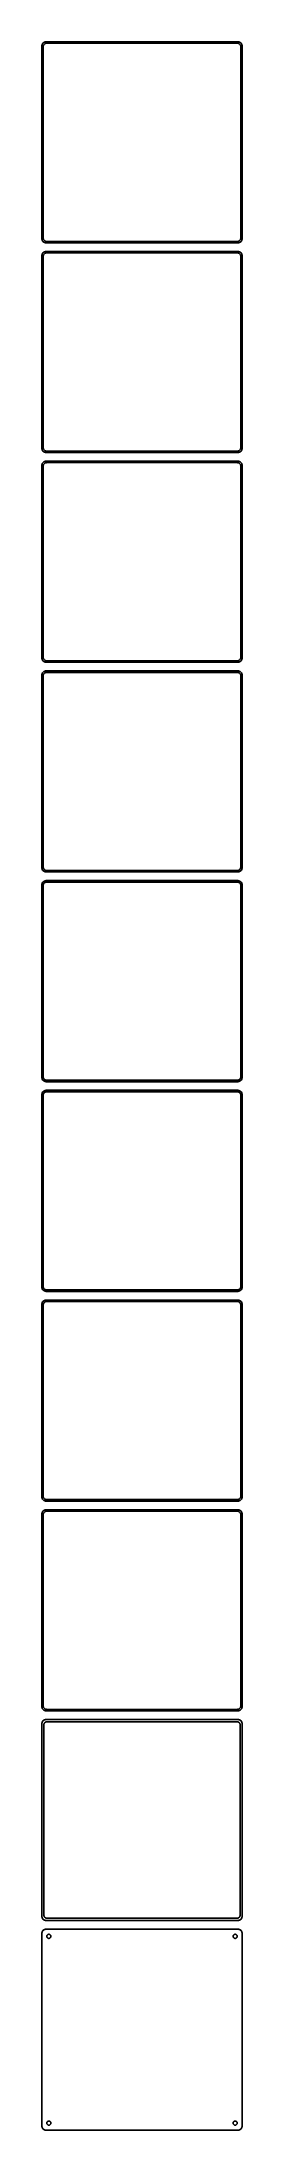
# Model space of a CAD drawing. Header units: metres. Extents: x -105 to 105, y 2085 to 4266.
import ezdxf

# ---------------------------------------------------------------- set-up
doc = ezdxf.new("R2010")
doc.units = ezdxf.units.M

msp = doc.modelspace()

# ---------------------------------------------------------------- linework, layer by layer
for p, q in [((-104.961, 4261.63), (-105, 4261)), ((-105, 4261), (-105, 4061)), ((-104.843, 4262.24), (-104.961, 4261.63)), ((-104.649, 4262.84), (-104.843, 4262.24)), ((-104.382, 4263.41), (-104.649, 4262.84)), ((-104.045, 4263.94), (-104.382, 4263.41)), ((-103.645, 4264.42), (-104.045, 4263.94)), ((-103.187, 4264.85), (-103.645, 4264.42)), ((-103.5, 4260.5), (-103.468, 4261)), ((-103.5, 4061.5), (-103.5, 4260.5)), ((-103.468, 4261), (-103.374, 4261.49)), ((-103.374, 4261.49), (-103.219, 4261.97)), ((-103.219, 4261.97), (-103.005, 4262.43)), ((-102.679, 4265.22), (-103.187, 4264.85)), ((-103.005, 4262.43), (-102.736, 4262.85)), ((-102.736, 4262.85), (-102.416, 4263.24)), ((-102.129, 4265.52), (-102.679, 4265.22)), ((-102.416, 4263.24), (-102.05, 4263.58)), ((-101.545, 4265.76), (-102.129, 4265.52)), ((-102.05, 4263.58), (-101.643, 4263.88)), ((-101.643, 4263.88), (-101.203, 4264.12)), ((-100.937, 4265.91), (-101.545, 4265.76)), ((-101.203, 4264.12), (-100.736, 4264.3)), ((-100.314, 4265.99), (-100.937, 4265.91)), ((-100.736, 4264.3), (-100.25, 4264.43)), ((100.314, 4265.99), (-100.314, 4265.99)), ((-100.25, 4264.43), (-99.7512, 4264.49)), ((-99.7512, 4264.49), (99.7512, 4264.49)), ((99.7512, 4264.49), (100.25, 4264.43)), ((100.25, 4264.43), (100.736, 4264.3)), ((100.937, 4265.91), (100.314, 4265.99)), ((100.736, 4264.3), (101.203, 4264.12)), ((101.545, 4265.76), (100.937, 4265.91)), ((101.203, 4264.12), (101.643, 4263.88)), ((102.129, 4265.52), (101.545, 4265.76)), ((101.643, 4263.88), (102.05, 4263.58)), ((102.05, 4263.58), (102.416, 4263.24)), ((102.679, 4265.22), (102.129, 4265.52)), ((102.416, 4263.24), (102.736, 4262.85)), ((103.187, 4264.85), (102.679, 4265.22)), ((102.736, 4262.85), (103.005, 4262.43)), ((103.005, 4262.43), (103.219, 4261.97)), ((103.645, 4264.42), (103.187, 4264.85)), ((103.219, 4261.97), (103.374, 4261.49)), ((103.374, 4261.49), (103.468, 4261)), ((103.468, 4261), (103.5, 4260.5)), ((103.5, 4260.5), (103.5, 4061.5)), ((104.045, 4263.94), (103.645, 4264.42)), ((104.382, 4263.41), (104.045, 4263.94)), ((104.649, 4262.84), (104.382, 4263.41)), ((104.843, 4262.24), (104.649, 4262.84)), ((104.961, 4261.63), (104.843, 4262.24)), ((105, 4261), (104.961, 4261.63)), ((105, 4061), (105, 4261)), ((-105, 4061), (-104.961, 4060.37)), ((-104.961, 4060.37), (-104.843, 4059.76)), ((-104.843, 4059.76), (-104.649, 4059.16)), ((-104.649, 4059.16), (-104.382, 4058.59)), ((-104.382, 4058.59), (-104.045, 4058.06)), ((-104.045, 4058.06), (-103.645, 4057.58)), ((-103.645, 4057.58), (-103.187, 4057.15)), ((-103.468, 4061), (-103.5, 4061.5)), ((-103.374, 4060.51), (-103.468, 4061)), ((-103.219, 4060.03), (-103.374, 4060.51)), ((-103.005, 4059.57), (-103.219, 4060.03)), ((-103.187, 4057.15), (-102.679, 4056.78)), ((-102.736, 4059.15), (-103.005, 4059.57)), ((-102.416, 4058.76), (-102.736, 4059.15)), ((-102.679, 4056.78), (-102.129, 4056.48)), ((-102.05, 4058.42), (-102.416, 4058.76)), ((-101.643, 4058.12), (-102.05, 4058.42)), ((-101.203, 4057.88), (-101.643, 4058.12)), ((-100.736, 4057.7), (-101.203, 4057.88)), ((-100.25, 4057.57), (-100.736, 4057.7)), ((-99.7512, 4057.51), (-100.25, 4057.57)), ((99.7512, 4057.51), (-99.7512, 4057.51)), ((100.25, 4057.57), (99.7512, 4057.51)), ((100.736, 4057.7), (100.25, 4057.57)), ((101.203, 4057.88), (100.736, 4057.7)), ((101.643, 4058.12), (101.203, 4057.88)), ((102.05, 4058.42), (101.643, 4058.12)), ((102.416, 4058.76), (102.05, 4058.42)), ((102.129, 4056.48), (102.679, 4056.78)), ((102.736, 4059.15), (102.416, 4058.76)), ((102.679, 4056.78), (103.187, 4057.15)), ((103.005, 4059.57), (102.736, 4059.15)), ((103.219, 4060.03), (103.005, 4059.57)), ((103.187, 4057.15), (103.645, 4057.58)), ((103.374, 4060.51), (103.219, 4060.03)), ((103.468, 4061), (103.374, 4060.51)), ((103.5, 4061.5), (103.468, 4061)), ((103.645, 4057.58), (104.045, 4058.06)), ((104.045, 4058.06), (104.382, 4058.59)), ((104.382, 4058.59), (104.649, 4059.16)), ((104.649, 4059.16), (104.843, 4059.76)), ((104.843, 4059.76), (104.961, 4060.37)), ((104.961, 4060.37), (105, 4061)), ((-104.961, 4042.63), (-105, 4042)), ((-105, 4042), (-105, 3842)), ((-104.843, 4043.24), (-104.961, 4042.63)), ((-104.649, 4043.84), (-104.843, 4043.24)), ((-104.382, 4044.41), (-104.649, 4043.84)), ((-104.045, 4044.94), (-104.382, 4044.41)), ((-103.645, 4045.42), (-104.045, 4044.94)), ((-103.187, 4045.85), (-103.645, 4045.42)), ((-103.5, 4041.5), (-103.468, 4042)), ((-103.5, 3842.5), (-103.5, 4041.5)), ((-103.468, 4042), (-103.374, 4042.49)), ((-103.374, 4042.49), (-103.219, 4042.97)), ((-103.219, 4042.97), (-103.005, 4043.43)), ((-102.679, 4046.22), (-103.187, 4045.85)), ((-103.005, 4043.43), (-102.736, 4043.85)), ((-102.736, 4043.85), (-102.416, 4044.24)), ((-102.129, 4046.52), (-102.679, 4046.22)), ((-102.416, 4044.24), (-102.05, 4044.58)), ((-102.129, 4056.48), (-101.545, 4056.24)), ((-101.545, 4046.76), (-102.129, 4046.52)), ((-102.05, 4044.58), (-101.643, 4044.88)), ((-101.643, 4044.88), (-101.203, 4045.12)), ((-101.545, 4056.24), (-100.937, 4056.09)), ((-100.937, 4046.91), (-101.545, 4046.76)), ((-101.203, 4045.12), (-100.736, 4045.3)), ((-100.937, 4056.09), (-100.314, 4056.01)), ((-100.314, 4046.99), (-100.937, 4046.91)), ((-100.736, 4045.3), (-100.25, 4045.43)), ((-100.314, 4056.01), (100.314, 4056.01)), ((100.314, 4046.99), (-100.314, 4046.99)), ((-100.25, 4045.43), (-99.7512, 4045.49)), ((-99.7512, 4045.49), (99.7512, 4045.49)), ((99.7512, 4045.49), (100.25, 4045.43)), ((100.25, 4045.43), (100.736, 4045.3)), ((100.314, 4056.01), (100.937, 4056.09)), ((100.937, 4046.91), (100.314, 4046.99)), ((100.736, 4045.3), (101.203, 4045.12)), ((100.937, 4056.09), (101.545, 4056.24)), ((101.545, 4046.76), (100.937, 4046.91)), ((101.203, 4045.12), (101.643, 4044.88)), ((101.545, 4056.24), (102.129, 4056.48)), ((102.129, 4046.52), (101.545, 4046.76)), ((101.643, 4044.88), (102.05, 4044.58)), ((102.05, 4044.58), (102.416, 4044.24)), ((102.679, 4046.22), (102.129, 4046.52)), ((102.416, 4044.24), (102.736, 4043.85)), ((103.187, 4045.85), (102.679, 4046.22)), ((102.736, 4043.85), (103.005, 4043.43)), ((103.005, 4043.43), (103.219, 4042.97)), ((103.645, 4045.42), (103.187, 4045.85)), ((103.219, 4042.97), (103.374, 4042.49)), ((103.374, 4042.49), (103.468, 4042)), ((103.468, 4042), (103.5, 4041.5)), ((103.5, 4041.5), (103.5, 3842.5)), ((104.045, 4044.94), (103.645, 4045.42)), ((104.382, 4044.41), (104.045, 4044.94)), ((104.649, 4043.84), (104.382, 4044.41)), ((104.843, 4043.24), (104.649, 4043.84)), ((104.961, 4042.63), (104.843, 4043.24)), ((105, 4042), (104.961, 4042.63)), ((105, 3842), (105, 4042)), ((-105, 3842), (-104.961, 3841.37)), ((-104.961, 3841.37), (-104.843, 3840.76)), ((-104.843, 3840.76), (-104.649, 3840.16)), ((-104.649, 3840.16), (-104.382, 3839.59)), ((-104.382, 3839.59), (-104.045, 3839.06)), ((-104.045, 3839.06), (-103.645, 3838.58)), ((-103.645, 3838.58), (-103.187, 3838.15)), ((-103.468, 3842), (-103.5, 3842.5)), ((-103.374, 3841.51), (-103.468, 3842)), ((-103.219, 3841.03), (-103.374, 3841.51)), ((-103.005, 3840.57), (-103.219, 3841.03)), ((-102.736, 3840.15), (-103.005, 3840.57)), ((-102.416, 3839.76), (-102.736, 3840.15)), ((-102.05, 3839.42), (-102.416, 3839.76)), ((-101.643, 3839.12), (-102.05, 3839.42)), ((-101.203, 3838.88), (-101.643, 3839.12)), ((-100.736, 3838.7), (-101.203, 3838.88)), ((-100.25, 3838.57), (-100.736, 3838.7)), ((-99.7512, 3838.51), (-100.25, 3838.57)), ((100.25, 3838.57), (99.7512, 3838.51)), ((100.736, 3838.7), (100.25, 3838.57)), ((101.203, 3838.88), (100.736, 3838.7)), ((101.643, 3839.12), (101.203, 3838.88)), ((102.05, 3839.42), (101.643, 3839.12)), ((102.416, 3839.76), (102.05, 3839.42)), ((102.736, 3840.15), (102.416, 3839.76)), ((103.005, 3840.57), (102.736, 3840.15)), ((103.219, 3841.03), (103.005, 3840.57)), ((103.187, 3838.15), (103.645, 3838.58)), ((103.374, 3841.51), (103.219, 3841.03)), ((103.468, 3842), (103.374, 3841.51)), ((103.5, 3842.5), (103.468, 3842)), ((103.645, 3838.58), (104.045, 3839.06)), ((104.045, 3839.06), (104.382, 3839.59)), ((104.382, 3839.59), (104.649, 3840.16)), ((104.649, 3840.16), (104.843, 3840.76)), ((104.843, 3840.76), (104.961, 3841.37)), ((104.961, 3841.37), (105, 3842)), ((-104.961, 3823.63), (-105, 3823)), ((-105, 3823), (-105, 3623)), ((-104.843, 3824.24), (-104.961, 3823.63)), ((-104.649, 3824.84), (-104.843, 3824.24)), ((-104.382, 3825.41), (-104.649, 3824.84)), ((-104.045, 3825.94), (-104.382, 3825.41)), ((-103.645, 3826.42), (-104.045, 3825.94)), ((-103.187, 3826.85), (-103.645, 3826.42)), ((-103.5, 3822.5), (-103.468, 3823)), ((-103.5, 3623.5), (-103.5, 3822.5)), ((-103.468, 3823), (-103.374, 3823.49)), ((-103.374, 3823.49), (-103.219, 3823.97)), ((-103.219, 3823.97), (-103.005, 3824.43)), ((-103.187, 3838.15), (-102.679, 3837.78)), ((-102.679, 3827.22), (-103.187, 3826.85)), ((-103.005, 3824.43), (-102.736, 3824.85)), ((-102.736, 3824.85), (-102.416, 3825.24)), ((-102.679, 3837.78), (-102.129, 3837.48)), ((-102.129, 3827.52), (-102.679, 3827.22)), ((-102.416, 3825.24), (-102.05, 3825.58)), ((-102.129, 3837.48), (-101.545, 3837.24)), ((-101.545, 3827.76), (-102.129, 3827.52)), ((-102.05, 3825.58), (-101.643, 3825.88)), ((-101.643, 3825.88), (-101.203, 3826.12)), ((-101.545, 3837.24), (-100.937, 3837.09)), ((-100.937, 3827.91), (-101.545, 3827.76)), ((-101.203, 3826.12), (-100.736, 3826.3)), ((-100.937, 3837.09), (-100.314, 3837.01)), ((-100.314, 3827.99), (-100.937, 3827.91)), ((-100.736, 3826.3), (-100.25, 3826.43)), ((-100.314, 3837.01), (100.314, 3837.01)), ((100.314, 3827.99), (-100.314, 3827.99)), ((-100.25, 3826.43), (-99.7512, 3826.49)), ((99.7512, 3838.51), (-99.7512, 3838.51)), ((-99.7512, 3826.49), (99.7512, 3826.49)), ((99.7512, 3826.49), (100.25, 3826.43)), ((100.25, 3826.43), (100.736, 3826.3)), ((100.314, 3837.01), (100.937, 3837.09)), ((100.937, 3827.91), (100.314, 3827.99)), ((100.736, 3826.3), (101.203, 3826.12)), ((100.937, 3837.09), (101.545, 3837.24)), ((101.545, 3827.76), (100.937, 3827.91)), ((101.203, 3826.12), (101.643, 3825.88)), ((101.545, 3837.24), (102.129, 3837.48)), ((102.129, 3827.52), (101.545, 3827.76)), ((101.643, 3825.88), (102.05, 3825.58)), ((102.05, 3825.58), (102.416, 3825.24)), ((102.129, 3837.48), (102.679, 3837.78)), ((102.679, 3827.22), (102.129, 3827.52)), ((102.416, 3825.24), (102.736, 3824.85)), ((102.679, 3837.78), (103.187, 3838.15)), ((103.187, 3826.85), (102.679, 3827.22)), ((102.736, 3824.85), (103.005, 3824.43)), ((103.005, 3824.43), (103.219, 3823.97)), ((103.645, 3826.42), (103.187, 3826.85)), ((103.219, 3823.97), (103.374, 3823.49)), ((103.374, 3823.49), (103.468, 3823)), ((103.468, 3823), (103.5, 3822.5)), ((103.5, 3822.5), (103.5, 3623.5)), ((104.045, 3825.94), (103.645, 3826.42)), ((104.382, 3825.41), (104.045, 3825.94)), ((104.649, 3824.84), (104.382, 3825.41)), ((104.843, 3824.24), (104.649, 3824.84)), ((104.961, 3823.63), (104.843, 3824.24)), ((105, 3823), (104.961, 3823.63)), ((105, 3623), (105, 3823)), ((-105, 3623), (-104.961, 3622.37)), ((-104.961, 3622.37), (-104.843, 3621.76)), ((-104.843, 3621.76), (-104.649, 3621.16)), ((-104.649, 3621.16), (-104.382, 3620.59)), ((-104.382, 3620.59), (-104.045, 3620.06)), ((-103.468, 3623), (-103.5, 3623.5)), ((-103.374, 3622.51), (-103.468, 3623)), ((-103.219, 3622.03), (-103.374, 3622.51)), ((-103.005, 3621.57), (-103.219, 3622.03)), ((-102.736, 3621.15), (-103.005, 3621.57)), ((-102.416, 3620.76), (-102.736, 3621.15)), ((-102.05, 3620.42), (-102.416, 3620.76)), ((102.416, 3620.76), (102.05, 3620.42)), ((102.736, 3621.15), (102.416, 3620.76)), ((103.005, 3621.57), (102.736, 3621.15)), ((103.219, 3622.03), (103.005, 3621.57)), ((103.374, 3622.51), (103.219, 3622.03)), ((103.468, 3623), (103.374, 3622.51)), ((103.5, 3623.5), (103.468, 3623)), ((104.045, 3620.06), (104.382, 3620.59)), ((104.382, 3620.59), (104.649, 3621.16)), ((104.649, 3621.16), (104.843, 3621.76)), ((104.843, 3621.76), (104.961, 3622.37)), ((104.961, 3622.37), (105, 3623)), ((-104.961, 3604.63), (-105, 3604)), ((-105, 3604), (-105, 3404)), ((-104.843, 3605.24), (-104.961, 3604.63)), ((-104.649, 3605.84), (-104.843, 3605.24)), ((-104.382, 3606.41), (-104.649, 3605.84)), ((-104.045, 3606.94), (-104.382, 3606.41)), ((-104.045, 3620.06), (-103.645, 3619.58)), ((-103.645, 3607.42), (-104.045, 3606.94)), ((-103.645, 3619.58), (-103.187, 3619.15)), ((-103.187, 3607.85), (-103.645, 3607.42)), ((-103.5, 3603.5), (-103.468, 3604)), ((-103.5, 3404.5), (-103.5, 3603.5)), ((-103.468, 3604), (-103.374, 3604.49)), ((-103.374, 3604.49), (-103.219, 3604.97)), ((-103.219, 3604.97), (-103.005, 3605.43)), ((-103.187, 3619.15), (-102.679, 3618.78)), ((-102.679, 3608.22), (-103.187, 3607.85)), ((-103.005, 3605.43), (-102.736, 3605.85)), ((-102.736, 3605.85), (-102.416, 3606.24)), ((-102.679, 3618.78), (-102.129, 3618.48)), ((-102.129, 3608.52), (-102.679, 3608.22)), ((-102.416, 3606.24), (-102.05, 3606.58)), ((-102.129, 3618.48), (-101.545, 3618.24)), ((-101.545, 3608.76), (-102.129, 3608.52)), ((-101.643, 3620.12), (-102.05, 3620.42)), ((-102.05, 3606.58), (-101.643, 3606.88)), ((-101.203, 3619.88), (-101.643, 3620.12)), ((-101.643, 3606.88), (-101.203, 3607.12)), ((-101.545, 3618.24), (-100.937, 3618.09)), ((-100.937, 3608.91), (-101.545, 3608.76)), ((-100.736, 3619.7), (-101.203, 3619.88)), ((-101.203, 3607.12), (-100.736, 3607.3)), ((-100.937, 3618.09), (-100.314, 3618.01)), ((-100.314, 3608.99), (-100.937, 3608.91)), ((-100.25, 3619.57), (-100.736, 3619.7)), ((-100.736, 3607.3), (-100.25, 3607.43)), ((-100.314, 3618.01), (100.314, 3618.01)), ((100.314, 3608.99), (-100.314, 3608.99)), ((-99.7512, 3619.51), (-100.25, 3619.57)), ((-100.25, 3607.43), (-99.7512, 3607.49)), ((99.7512, 3619.51), (-99.7512, 3619.51)), ((-99.7512, 3607.49), (99.7512, 3607.49)), ((100.25, 3619.57), (99.7512, 3619.51)), ((99.7512, 3607.49), (100.25, 3607.43)), ((100.736, 3619.7), (100.25, 3619.57)), ((100.25, 3607.43), (100.736, 3607.3)), ((100.314, 3618.01), (100.937, 3618.09)), ((100.937, 3608.91), (100.314, 3608.99)), ((101.203, 3619.88), (100.736, 3619.7)), ((100.736, 3607.3), (101.203, 3607.12)), ((100.937, 3618.09), (101.545, 3618.24)), ((101.545, 3608.76), (100.937, 3608.91)), ((101.643, 3620.12), (101.203, 3619.88)), ((101.203, 3607.12), (101.643, 3606.88)), ((101.545, 3618.24), (102.129, 3618.48)), ((102.129, 3608.52), (101.545, 3608.76)), ((102.05, 3620.42), (101.643, 3620.12)), ((101.643, 3606.88), (102.05, 3606.58)), ((102.05, 3606.58), (102.416, 3606.24)), ((102.129, 3618.48), (102.679, 3618.78)), ((102.679, 3608.22), (102.129, 3608.52)), ((102.416, 3606.24), (102.736, 3605.85)), ((102.679, 3618.78), (103.187, 3619.15)), ((103.187, 3607.85), (102.679, 3608.22)), ((102.736, 3605.85), (103.005, 3605.43)), ((103.005, 3605.43), (103.219, 3604.97)), ((103.187, 3619.15), (103.645, 3619.58)), ((103.645, 3607.42), (103.187, 3607.85)), ((103.219, 3604.97), (103.374, 3604.49)), ((103.374, 3604.49), (103.468, 3604)), ((103.468, 3604), (103.5, 3603.5)), ((103.5, 3603.5), (103.5, 3404.5)), ((103.645, 3619.58), (104.045, 3620.06)), ((104.045, 3606.94), (103.645, 3607.42)), ((104.382, 3606.41), (104.045, 3606.94)), ((104.649, 3605.84), (104.382, 3606.41)), ((104.843, 3605.24), (104.649, 3605.84)), ((104.961, 3604.63), (104.843, 3605.24)), ((105, 3604), (104.961, 3604.63)), ((105, 3404), (105, 3604)), ((-105, 3404), (-104.961, 3403.37)), ((-104.961, 3403.37), (-104.843, 3402.76)), ((-104.843, 3402.76), (-104.649, 3402.16)), ((-103.468, 3404), (-103.5, 3404.5)), ((-103.374, 3403.51), (-103.468, 3404)), ((-103.219, 3403.03), (-103.374, 3403.51)), ((-103.005, 3402.57), (-103.219, 3403.03)), ((-102.736, 3402.15), (-103.005, 3402.57)), ((103.005, 3402.57), (102.736, 3402.15)), ((103.219, 3403.03), (103.005, 3402.57)), ((103.374, 3403.51), (103.219, 3403.03)), ((103.468, 3404), (103.374, 3403.51)), ((103.5, 3404.5), (103.468, 3404)), ((104.649, 3402.16), (104.843, 3402.76)), ((104.843, 3402.76), (104.961, 3403.37)), ((104.961, 3403.37), (105, 3404)), ((-104.961, 3385.63), (-105, 3385)), ((-105, 3385), (-105, 3185)), ((-104.843, 3386.24), (-104.961, 3385.63)), ((-104.649, 3386.84), (-104.843, 3386.24)), ((-104.649, 3402.16), (-104.382, 3401.59)), ((-104.382, 3387.41), (-104.649, 3386.84)), ((-104.382, 3401.59), (-104.045, 3401.06)), ((-104.045, 3387.94), (-104.382, 3387.41)), ((-104.045, 3401.06), (-103.645, 3400.58)), ((-103.645, 3388.42), (-104.045, 3387.94)), ((-103.645, 3400.58), (-103.187, 3400.15)), ((-103.187, 3388.85), (-103.645, 3388.42)), ((-103.5, 3384.5), (-103.468, 3385)), ((-103.5, 3185.5), (-103.5, 3384.5)), ((-103.468, 3385), (-103.374, 3385.49)), ((-103.374, 3385.49), (-103.219, 3385.97)), ((-103.219, 3385.97), (-103.005, 3386.43)), ((-103.187, 3400.15), (-102.679, 3399.78)), ((-102.679, 3389.22), (-103.187, 3388.85)), ((-103.005, 3386.43), (-102.736, 3386.85)), ((-102.416, 3401.76), (-102.736, 3402.15)), ((-102.736, 3386.85), (-102.416, 3387.24)), ((-102.679, 3399.78), (-102.129, 3399.48)), ((-102.129, 3389.52), (-102.679, 3389.22)), ((-102.05, 3401.42), (-102.416, 3401.76)), ((-102.416, 3387.24), (-102.05, 3387.58)), ((-102.129, 3399.48), (-101.545, 3399.24)), ((-101.545, 3389.76), (-102.129, 3389.52)), ((-101.643, 3401.12), (-102.05, 3401.42)), ((-102.05, 3387.58), (-101.643, 3387.88)), ((-101.203, 3400.88), (-101.643, 3401.12)), ((-101.643, 3387.88), (-101.203, 3388.12)), ((-101.545, 3399.24), (-100.937, 3399.09)), ((-100.937, 3389.91), (-101.545, 3389.76)), ((-100.736, 3400.7), (-101.203, 3400.88)), ((-101.203, 3388.12), (-100.736, 3388.3)), ((-100.937, 3399.09), (-100.314, 3399.01)), ((-100.314, 3389.99), (-100.937, 3389.91)), ((-100.25, 3400.57), (-100.736, 3400.7)), ((-100.736, 3388.3), (-100.25, 3388.43)), ((-100.314, 3399.01), (100.314, 3399.01)), ((100.314, 3389.99), (-100.314, 3389.99)), ((-99.7512, 3400.51), (-100.25, 3400.57)), ((-100.25, 3388.43), (-99.7512, 3388.49)), ((99.7512, 3400.51), (-99.7512, 3400.51)), ((-99.7512, 3388.49), (99.7512, 3388.49)), ((100.25, 3400.57), (99.7512, 3400.51)), ((99.7512, 3388.49), (100.25, 3388.43)), ((100.736, 3400.7), (100.25, 3400.57)), ((100.25, 3388.43), (100.736, 3388.3)), ((100.314, 3399.01), (100.937, 3399.09)), ((100.937, 3389.91), (100.314, 3389.99)), ((101.203, 3400.88), (100.736, 3400.7)), ((100.736, 3388.3), (101.203, 3388.12)), ((100.937, 3399.09), (101.545, 3399.24)), ((101.545, 3389.76), (100.937, 3389.91)), ((101.643, 3401.12), (101.203, 3400.88)), ((101.203, 3388.12), (101.643, 3387.88)), ((101.545, 3399.24), (102.129, 3399.48)), ((102.129, 3389.52), (101.545, 3389.76)), ((102.05, 3401.42), (101.643, 3401.12)), ((101.643, 3387.88), (102.05, 3387.58)), ((102.416, 3401.76), (102.05, 3401.42)), ((102.05, 3387.58), (102.416, 3387.24)), ((102.129, 3399.48), (102.679, 3399.78)), ((102.679, 3389.22), (102.129, 3389.52)), ((102.736, 3402.15), (102.416, 3401.76)), ((102.416, 3387.24), (102.736, 3386.85)), ((102.679, 3399.78), (103.187, 3400.15)), ((103.187, 3388.85), (102.679, 3389.22)), ((102.736, 3386.85), (103.005, 3386.43)), ((103.005, 3386.43), (103.219, 3385.97)), ((103.187, 3400.15), (103.645, 3400.58)), ((103.645, 3388.42), (103.187, 3388.85)), ((103.219, 3385.97), (103.374, 3385.49)), ((103.374, 3385.49), (103.468, 3385)), ((103.468, 3385), (103.5, 3384.5)), ((103.5, 3384.5), (103.5, 3185.5)), ((103.645, 3400.58), (104.045, 3401.06)), ((104.045, 3387.94), (103.645, 3388.42)), ((104.045, 3401.06), (104.382, 3401.59)), ((104.382, 3387.41), (104.045, 3387.94)), ((104.382, 3401.59), (104.649, 3402.16)), ((104.649, 3386.84), (104.382, 3387.41)), ((104.843, 3386.24), (104.649, 3386.84)), ((104.961, 3385.63), (104.843, 3386.24)), ((105, 3385), (104.961, 3385.63)), ((105, 3185), (105, 3385)), ((-105, 3185), (-104.961, 3184.37)), ((-104.961, 3184.37), (-104.843, 3183.76)), ((-103.468, 3185), (-103.5, 3185.5)), ((-103.374, 3184.51), (-103.468, 3185)), ((-103.219, 3184.03), (-103.374, 3184.51)), ((103.374, 3184.51), (103.219, 3184.03)), ((103.468, 3185), (103.374, 3184.51)), ((103.5, 3185.5), (103.468, 3185)), ((104.843, 3183.76), (104.961, 3184.37)), ((104.961, 3184.37), (105, 3185)), ((-104.961, 3166.63), (-105, 3166)), ((-105, 3166), (-105, 2966)), ((-104.843, 3167.24), (-104.961, 3166.63)), ((-104.843, 3183.76), (-104.649, 3183.16)), ((-104.649, 3167.84), (-104.843, 3167.24)), ((-104.649, 3183.16), (-104.382, 3182.59)), ((-104.382, 3168.41), (-104.649, 3167.84)), ((-104.382, 3182.59), (-104.045, 3182.06)), ((-104.045, 3168.94), (-104.382, 3168.41)), ((-104.045, 3182.06), (-103.645, 3181.58)), ((-103.645, 3169.42), (-104.045, 3168.94)), ((-103.645, 3181.58), (-103.187, 3181.15)), ((-103.187, 3169.85), (-103.645, 3169.42)), ((-103.5, 3165.5), (-103.468, 3166)), ((-103.5, 2966.5), (-103.5, 3165.5)), ((-103.468, 3166), (-103.374, 3166.49)), ((-103.374, 3166.49), (-103.219, 3166.97)), ((-103.005, 3183.57), (-103.219, 3184.03)), ((-103.219, 3166.97), (-103.005, 3167.43)), ((-103.187, 3181.15), (-102.679, 3180.78)), ((-102.679, 3170.22), (-103.187, 3169.85)), ((-102.736, 3183.15), (-103.005, 3183.57)), ((-103.005, 3167.43), (-102.736, 3167.85)), ((-102.416, 3182.76), (-102.736, 3183.15)), ((-102.736, 3167.85), (-102.416, 3168.24)), ((-102.679, 3180.78), (-102.129, 3180.48)), ((-102.129, 3170.52), (-102.679, 3170.22)), ((-102.05, 3182.42), (-102.416, 3182.76)), ((-102.416, 3168.24), (-102.05, 3168.58)), ((-102.129, 3180.48), (-101.545, 3180.24)), ((-101.545, 3170.76), (-102.129, 3170.52)), ((-101.643, 3182.12), (-102.05, 3182.42)), ((-102.05, 3168.58), (-101.643, 3168.88)), ((-101.203, 3181.88), (-101.643, 3182.12)), ((-101.643, 3168.88), (-101.203, 3169.12)), ((-101.545, 3180.24), (-100.937, 3180.09)), ((-100.937, 3170.91), (-101.545, 3170.76)), ((-100.736, 3181.7), (-101.203, 3181.88)), ((-101.203, 3169.12), (-100.736, 3169.3)), ((-100.937, 3180.09), (-100.314, 3180.01)), ((-100.314, 3170.99), (-100.937, 3170.91)), ((-100.25, 3181.57), (-100.736, 3181.7)), ((-100.736, 3169.3), (-100.25, 3169.43)), ((-100.314, 3180.01), (100.314, 3180.01)), ((100.314, 3170.99), (-100.314, 3170.99)), ((-99.7512, 3181.51), (-100.25, 3181.57)), ((-100.25, 3169.43), (-99.7512, 3169.49)), ((99.7512, 3181.51), (-99.7512, 3181.51)), ((-99.7512, 3169.49), (99.7512, 3169.49)), ((100.25, 3181.57), (99.7512, 3181.51)), ((99.7512, 3169.49), (100.25, 3169.43)), ((100.736, 3181.7), (100.25, 3181.57)), ((100.25, 3169.43), (100.736, 3169.3)), ((100.314, 3180.01), (100.937, 3180.09)), ((100.937, 3170.91), (100.314, 3170.99)), ((101.203, 3181.88), (100.736, 3181.7)), ((100.736, 3169.3), (101.203, 3169.12)), ((100.937, 3180.09), (101.545, 3180.24)), ((101.545, 3170.76), (100.937, 3170.91)), ((101.643, 3182.12), (101.203, 3181.88)), ((101.203, 3169.12), (101.643, 3168.88)), ((101.545, 3180.24), (102.129, 3180.48)), ((102.129, 3170.52), (101.545, 3170.76)), ((102.05, 3182.42), (101.643, 3182.12)), ((101.643, 3168.88), (102.05, 3168.58)), ((102.416, 3182.76), (102.05, 3182.42)), ((102.05, 3168.58), (102.416, 3168.24)), ((102.129, 3180.48), (102.679, 3180.78)), ((102.679, 3170.22), (102.129, 3170.52)), ((102.736, 3183.15), (102.416, 3182.76)), ((102.416, 3168.24), (102.736, 3167.85)), ((102.679, 3180.78), (103.187, 3181.15)), ((103.187, 3169.85), (102.679, 3170.22)), ((103.005, 3183.57), (102.736, 3183.15)), ((102.736, 3167.85), (103.005, 3167.43)), ((103.219, 3184.03), (103.005, 3183.57)), ((103.005, 3167.43), (103.219, 3166.97)), ((103.187, 3181.15), (103.645, 3181.58)), ((103.645, 3169.42), (103.187, 3169.85)), ((103.219, 3166.97), (103.374, 3166.49)), ((103.374, 3166.49), (103.468, 3166)), ((103.468, 3166), (103.5, 3165.5)), ((103.5, 3165.5), (103.5, 2966.5)), ((103.645, 3181.58), (104.045, 3182.06)), ((104.045, 3168.94), (103.645, 3169.42)), ((104.045, 3182.06), (104.382, 3182.59)), ((104.382, 3168.41), (104.045, 3168.94)), ((104.382, 3182.59), (104.649, 3183.16)), ((104.649, 3167.84), (104.382, 3168.41)), ((104.649, 3183.16), (104.843, 3183.76)), ((104.843, 3167.24), (104.649, 3167.84)), ((104.961, 3166.63), (104.843, 3167.24)), ((105, 3166), (104.961, 3166.63)), ((105, 2966), (105, 3166)), ((-103.468, 2966), (-103.5, 2966.5)), ((103.5, 2966.5), (103.468, 2966)), ((-105, 2966), (-104.961, 2965.37)), ((-104.961, 2947.63), (-105, 2947)), ((-105, 2947), (-105, 2747)), ((-104.961, 2965.37), (-104.843, 2964.76)), ((-104.843, 2948.24), (-104.961, 2947.63)), ((-104.843, 2964.76), (-104.649, 2964.16)), ((-104.649, 2948.84), (-104.843, 2948.24)), ((-104.649, 2964.16), (-104.382, 2963.59)), ((-104.382, 2949.41), (-104.649, 2948.84)), ((-104.382, 2963.59), (-104.045, 2963.06)), ((-104.045, 2949.94), (-104.382, 2949.41)), ((-104.045, 2963.06), (-103.645, 2962.58)), ((-103.645, 2950.42), (-104.045, 2949.94)), ((-103.645, 2962.58), (-103.187, 2962.15)), ((-103.187, 2950.85), (-103.645, 2950.42)), ((-103.5, 2946.5), (-103.468, 2947)), ((-103.5, 2747.5), (-103.5, 2946.5)), ((-103.374, 2965.51), (-103.468, 2966)), ((-103.468, 2947), (-103.374, 2947.49)), ((-103.219, 2965.03), (-103.374, 2965.51)), ((-103.374, 2947.49), (-103.219, 2947.97)), ((-103.005, 2964.57), (-103.219, 2965.03)), ((-103.219, 2947.97), (-103.005, 2948.43)), ((-103.187, 2962.15), (-102.679, 2961.78)), ((-102.679, 2951.22), (-103.187, 2950.85)), ((-102.736, 2964.15), (-103.005, 2964.57)), ((-103.005, 2948.43), (-102.736, 2948.85)), ((-102.416, 2963.76), (-102.736, 2964.15)), ((-102.736, 2948.85), (-102.416, 2949.24)), ((-102.679, 2961.78), (-102.129, 2961.48)), ((-102.129, 2951.52), (-102.679, 2951.22)), ((-102.05, 2963.42), (-102.416, 2963.76)), ((-102.416, 2949.24), (-102.05, 2949.58)), ((-102.129, 2961.48), (-101.545, 2961.24)), ((-101.545, 2951.76), (-102.129, 2951.52)), ((-101.643, 2963.12), (-102.05, 2963.42)), ((-102.05, 2949.58), (-101.643, 2949.88)), ((-101.203, 2962.88), (-101.643, 2963.12)), ((-101.643, 2949.88), (-101.203, 2950.12)), ((-101.545, 2961.24), (-100.937, 2961.09)), ((-100.937, 2951.91), (-101.545, 2951.76)), ((-100.736, 2962.7), (-101.203, 2962.88)), ((-101.203, 2950.12), (-100.736, 2950.3)), ((-100.937, 2961.09), (-100.314, 2961.01)), ((-100.314, 2951.99), (-100.937, 2951.91)), ((-100.25, 2962.57), (-100.736, 2962.7)), ((-100.736, 2950.3), (-100.25, 2950.43)), ((-100.314, 2961.01), (100.314, 2961.01)), ((100.314, 2951.99), (-100.314, 2951.99)), ((-99.7512, 2962.51), (-100.25, 2962.57)), ((-100.25, 2950.43), (-99.7512, 2950.49)), ((99.7512, 2962.51), (-99.7512, 2962.51)), ((-99.7512, 2950.49), (99.7512, 2950.49)), ((100.25, 2962.57), (99.7512, 2962.51)), ((99.7512, 2950.49), (100.25, 2950.43)), ((100.736, 2962.7), (100.25, 2962.57)), ((100.25, 2950.43), (100.736, 2950.3)), ((100.314, 2961.01), (100.937, 2961.09)), ((100.937, 2951.91), (100.314, 2951.99)), ((101.203, 2962.88), (100.736, 2962.7)), ((100.736, 2950.3), (101.203, 2950.12)), ((100.937, 2961.09), (101.545, 2961.24)), ((101.545, 2951.76), (100.937, 2951.91)), ((101.643, 2963.12), (101.203, 2962.88)), ((101.203, 2950.12), (101.643, 2949.88)), ((101.545, 2961.24), (102.129, 2961.48)), ((102.129, 2951.52), (101.545, 2951.76)), ((102.05, 2963.42), (101.643, 2963.12)), ((101.643, 2949.88), (102.05, 2949.58)), ((102.416, 2963.76), (102.05, 2963.42)), ((102.05, 2949.58), (102.416, 2949.24)), ((102.129, 2961.48), (102.679, 2961.78)), ((102.679, 2951.22), (102.129, 2951.52)), ((102.736, 2964.15), (102.416, 2963.76)), ((102.416, 2949.24), (102.736, 2948.85)), ((102.679, 2961.78), (103.187, 2962.15)), ((103.187, 2950.85), (102.679, 2951.22)), ((103.005, 2964.57), (102.736, 2964.15)), ((102.736, 2948.85), (103.005, 2948.43)), ((103.219, 2965.03), (103.005, 2964.57)), ((103.005, 2948.43), (103.219, 2947.97)), ((103.187, 2962.15), (103.645, 2962.58)), ((103.645, 2950.42), (103.187, 2950.85)), ((103.374, 2965.51), (103.219, 2965.03)), ((103.219, 2947.97), (103.374, 2947.49)), ((103.468, 2966), (103.374, 2965.51)), ((103.374, 2947.49), (103.468, 2947)), ((103.468, 2947), (103.5, 2946.5)), ((103.5, 2946.5), (103.5, 2747.5)), ((103.645, 2962.58), (104.045, 2963.06)), ((104.045, 2949.94), (103.645, 2950.42)), ((104.045, 2963.06), (104.382, 2963.59)), ((104.382, 2949.41), (104.045, 2949.94)), ((104.382, 2963.59), (104.649, 2964.16)), ((104.649, 2948.84), (104.382, 2949.41)), ((104.649, 2964.16), (104.843, 2964.76)), ((104.843, 2948.24), (104.649, 2948.84)), ((104.843, 2964.76), (104.961, 2965.37)), ((104.961, 2947.63), (104.843, 2948.24)), ((104.961, 2965.37), (105, 2966)), ((105, 2947), (104.961, 2947.63)), ((105, 2747), (105, 2947)), ((-105, 2747), (-104.961, 2746.37)), ((-104.961, 2728.63), (-105, 2728)), ((-105, 2728), (-105, 2528)), ((-104.961, 2746.37), (-104.843, 2745.76)), ((-104.843, 2729.24), (-104.961, 2728.63)), ((-104.843, 2745.76), (-104.649, 2745.16)), ((-104.649, 2729.84), (-104.843, 2729.24)), ((-104.649, 2745.16), (-104.382, 2744.59)), ((-104.382, 2730.41), (-104.649, 2729.84)), ((-104.382, 2744.59), (-104.045, 2744.06)), ((-104.045, 2730.94), (-104.382, 2730.41)), ((-104.045, 2744.06), (-103.645, 2743.58)), ((-103.645, 2731.42), (-104.045, 2730.94)), ((-103.645, 2743.58), (-103.187, 2743.15)), ((-103.187, 2731.85), (-103.645, 2731.42)), ((-103.468, 2747), (-103.5, 2747.5)), ((-103.5, 2727.5), (-103.468, 2728)), ((-103.5, 2528.5), (-103.5, 2727.5)), ((-103.374, 2746.51), (-103.468, 2747)), ((-103.468, 2728), (-103.374, 2728.49)), ((-103.219, 2746.03), (-103.374, 2746.51)), ((-103.374, 2728.49), (-103.219, 2728.97)), ((-103.005, 2745.57), (-103.219, 2746.03)), ((-103.219, 2728.97), (-103.005, 2729.43)), ((-103.187, 2743.15), (-102.679, 2742.78)), ((-102.679, 2732.22), (-103.187, 2731.85)), ((-102.736, 2745.15), (-103.005, 2745.57)), ((-103.005, 2729.43), (-102.736, 2729.85)), ((-102.416, 2744.76), (-102.736, 2745.15)), ((-102.736, 2729.85), (-102.416, 2730.24)), ((-102.679, 2742.78), (-102.129, 2742.48)), ((-102.129, 2732.52), (-102.679, 2732.22)), ((-102.05, 2744.42), (-102.416, 2744.76)), ((-102.416, 2730.24), (-102.05, 2730.58)), ((-102.129, 2742.48), (-101.545, 2742.24)), ((-101.545, 2732.76), (-102.129, 2732.52)), ((-101.643, 2744.12), (-102.05, 2744.42)), ((-102.05, 2730.58), (-101.643, 2730.88)), ((-101.203, 2743.88), (-101.643, 2744.12)), ((-101.643, 2730.88), (-101.203, 2731.12)), ((-101.545, 2742.24), (-100.937, 2742.09)), ((-100.937, 2732.91), (-101.545, 2732.76)), ((-100.736, 2743.7), (-101.203, 2743.88)), ((-101.203, 2731.12), (-100.736, 2731.3)), ((-100.937, 2742.09), (-100.314, 2742.01)), ((-100.314, 2732.99), (-100.937, 2732.91)), ((-100.25, 2743.57), (-100.736, 2743.7)), ((-100.736, 2731.3), (-100.25, 2731.43)), ((-100.314, 2742.01), (100.314, 2742.01)), ((100.314, 2732.99), (-100.314, 2732.99)), ((-99.7512, 2743.51), (-100.25, 2743.57)), ((-100.25, 2731.43), (-99.7512, 2731.49)), ((99.7512, 2743.51), (-99.7512, 2743.51)), ((-99.7512, 2731.49), (99.7512, 2731.49)), ((100.25, 2743.57), (99.7512, 2743.51)), ((99.7512, 2731.49), (100.25, 2731.43)), ((100.736, 2743.7), (100.25, 2743.57)), ((100.25, 2731.43), (100.736, 2731.3)), ((100.314, 2742.01), (100.937, 2742.09)), ((100.937, 2732.91), (100.314, 2732.99)), ((101.203, 2743.88), (100.736, 2743.7)), ((100.736, 2731.3), (101.203, 2731.12)), ((100.937, 2742.09), (101.545, 2742.24)), ((101.545, 2732.76), (100.937, 2732.91)), ((101.643, 2744.12), (101.203, 2743.88)), ((101.203, 2731.12), (101.643, 2730.88)), ((101.545, 2742.24), (102.129, 2742.48)), ((102.129, 2732.52), (101.545, 2732.76)), ((102.05, 2744.42), (101.643, 2744.12)), ((101.643, 2730.88), (102.05, 2730.58)), ((102.416, 2744.76), (102.05, 2744.42)), ((102.05, 2730.58), (102.416, 2730.24)), ((102.129, 2742.48), (102.679, 2742.78)), ((102.679, 2732.22), (102.129, 2732.52)), ((102.736, 2745.15), (102.416, 2744.76)), ((102.416, 2730.24), (102.736, 2729.85)), ((102.679, 2742.78), (103.187, 2743.15)), ((103.187, 2731.85), (102.679, 2732.22)), ((103.005, 2745.57), (102.736, 2745.15)), ((102.736, 2729.85), (103.005, 2729.43)), ((103.219, 2746.03), (103.005, 2745.57)), ((103.005, 2729.43), (103.219, 2728.97)), ((103.187, 2743.15), (103.645, 2743.58)), ((103.645, 2731.42), (103.187, 2731.85)), ((103.374, 2746.51), (103.219, 2746.03)), ((103.219, 2728.97), (103.374, 2728.49)), ((103.468, 2747), (103.374, 2746.51)), ((103.374, 2728.49), (103.468, 2728)), ((103.5, 2747.5), (103.468, 2747)), ((103.468, 2728), (103.5, 2727.5)), ((103.5, 2727.5), (103.5, 2528.5)), ((103.645, 2743.58), (104.045, 2744.06)), ((104.045, 2730.94), (103.645, 2731.42)), ((104.045, 2744.06), (104.382, 2744.59)), ((104.382, 2730.41), (104.045, 2730.94)), ((104.382, 2744.59), (104.649, 2745.16)), ((104.649, 2729.84), (104.382, 2730.41)), ((104.649, 2745.16), (104.843, 2745.76)), ((104.843, 2729.24), (104.649, 2729.84)), ((104.843, 2745.76), (104.961, 2746.37)), ((104.961, 2728.63), (104.843, 2729.24)), ((104.961, 2746.37), (105, 2747)), ((105, 2728), (104.961, 2728.63)), ((105, 2528), (105, 2728)), ((-105, 2528), (-104.961, 2527.37)), ((-104.961, 2509.63), (-105, 2509)), ((-105, 2509), (-105, 2309)), ((-104.961, 2527.37), (-104.843, 2526.76)), ((-104.843, 2510.24), (-104.961, 2509.63)), ((-104.843, 2526.76), (-104.649, 2526.16)), ((-104.649, 2510.84), (-104.843, 2510.24)), ((-104.649, 2526.16), (-104.382, 2525.59)), ((-104.382, 2511.41), (-104.649, 2510.84)), ((-104.382, 2525.59), (-104.045, 2525.06)), ((-104.045, 2511.94), (-104.382, 2511.41)), ((-104.045, 2525.06), (-103.645, 2524.58)), ((-103.645, 2512.42), (-104.045, 2511.94)), ((-103.645, 2524.58), (-103.187, 2524.15)), ((-103.187, 2512.85), (-103.645, 2512.42)), ((-103.468, 2528), (-103.5, 2528.5)), ((-103.374, 2527.51), (-103.468, 2528)), ((-103.219, 2527.03), (-103.374, 2527.51)), ((-103.005, 2526.57), (-103.219, 2527.03)), ((-103.187, 2524.15), (-102.679, 2523.78)), ((-102.679, 2513.22), (-103.187, 2512.85)), ((-102.736, 2526.15), (-103.005, 2526.57)), ((-102.416, 2525.76), (-102.736, 2526.15)), ((-102.679, 2523.78), (-102.129, 2523.48)), ((-102.129, 2513.52), (-102.679, 2513.22)), ((-102.613, 2508.5), (-102.588, 2508.89)), ((-102.613, 2309.5), (-102.613, 2508.5)), ((-102.588, 2508.89), (-102.515, 2509.27)), ((-102.515, 2509.27), (-102.394, 2509.65)), ((-102.05, 2525.42), (-102.416, 2525.76)), ((-102.394, 2509.65), (-102.228, 2510)), ((-102.228, 2510), (-102.018, 2510.33)), ((-102.129, 2523.48), (-101.545, 2523.24)), ((-101.545, 2513.76), (-102.129, 2513.52)), ((-101.643, 2525.12), (-102.05, 2525.42)), ((-102.018, 2510.33), (-101.769, 2510.63)), ((-101.769, 2510.63), (-101.484, 2510.9)), ((-101.203, 2524.88), (-101.643, 2525.12)), ((-101.545, 2523.24), (-100.937, 2523.09)), ((-100.937, 2513.91), (-101.545, 2513.76)), ((-101.484, 2510.9), (-101.168, 2511.13)), ((-100.736, 2524.7), (-101.203, 2524.88)), ((-101.168, 2511.13), (-100.825, 2511.32)), ((-100.937, 2523.09), (-100.314, 2523.01)), ((-100.314, 2513.99), (-100.937, 2513.91)), ((-100.825, 2511.32), (-100.462, 2511.46)), ((-100.25, 2524.57), (-100.736, 2524.7)), ((-100.462, 2511.46), (-100.083, 2511.56)), ((-100.314, 2523.01), (100.314, 2523.01)), ((100.314, 2513.99), (-100.314, 2513.99)), ((-99.7512, 2524.51), (-100.25, 2524.57)), ((-100.083, 2511.56), (-99.6955, 2511.61)), ((99.7512, 2524.51), (-99.7512, 2524.51)), ((-99.6955, 2511.61), (99.6955, 2511.61)), ((99.6955, 2511.61), (100.083, 2511.56)), ((100.25, 2524.57), (99.7512, 2524.51)), ((100.083, 2511.56), (100.462, 2511.46)), ((100.736, 2524.7), (100.25, 2524.57)), ((100.314, 2523.01), (100.937, 2523.09)), ((100.937, 2513.91), (100.314, 2513.99)), ((100.462, 2511.46), (100.825, 2511.32)), ((101.203, 2524.88), (100.736, 2524.7)), ((100.825, 2511.32), (101.168, 2511.13)), ((100.937, 2523.09), (101.545, 2523.24)), ((101.545, 2513.76), (100.937, 2513.91)), ((101.168, 2511.13), (101.484, 2510.9)), ((101.643, 2525.12), (101.203, 2524.88)), ((101.484, 2510.9), (101.769, 2510.63)), ((101.545, 2523.24), (102.129, 2523.48)), ((102.129, 2513.52), (101.545, 2513.76)), ((102.05, 2525.42), (101.643, 2525.12)), ((101.769, 2510.63), (102.018, 2510.33)), ((102.018, 2510.33), (102.228, 2510)), ((102.416, 2525.76), (102.05, 2525.42)), ((102.129, 2523.48), (102.679, 2523.78)), ((102.679, 2513.22), (102.129, 2513.52)), ((102.228, 2510), (102.394, 2509.65)), ((102.394, 2509.65), (102.515, 2509.27)), ((102.736, 2526.15), (102.416, 2525.76)), ((102.515, 2509.27), (102.588, 2508.89)), ((102.588, 2508.89), (102.613, 2508.5)), ((102.613, 2508.5), (102.613, 2309.5)), ((102.679, 2523.78), (103.187, 2524.15)), ((103.187, 2512.85), (102.679, 2513.22)), ((103.005, 2526.57), (102.736, 2526.15)), ((103.219, 2527.03), (103.005, 2526.57)), ((103.187, 2524.15), (103.645, 2524.58)), ((103.645, 2512.42), (103.187, 2512.85)), ((103.374, 2527.51), (103.219, 2527.03)), ((103.468, 2528), (103.374, 2527.51)), ((103.5, 2528.5), (103.468, 2528)), ((103.645, 2524.58), (104.045, 2525.06)), ((104.045, 2511.94), (103.645, 2512.42)), ((104.045, 2525.06), (104.382, 2525.59)), ((104.382, 2511.41), (104.045, 2511.94)), ((104.382, 2525.59), (104.649, 2526.16)), ((104.649, 2510.84), (104.382, 2511.41)), ((104.649, 2526.16), (104.843, 2526.76)), ((104.843, 2510.24), (104.649, 2510.84)), ((104.843, 2526.76), (104.961, 2527.37)), ((104.961, 2509.63), (104.843, 2510.24)), ((104.961, 2527.37), (105, 2528)), ((105, 2509), (104.961, 2509.63)), ((105, 2309), (105, 2509)), ((-105, 2309), (-104.961, 2308.37)), ((-104.961, 2290.63), (-105, 2290)), ((-104.961, 2308.37), (-104.843, 2307.76)), ((-104.843, 2291.24), (-104.961, 2290.63)), ((-104.843, 2307.76), (-104.649, 2307.16)), ((-104.649, 2291.84), (-104.843, 2291.24)), ((-104.649, 2307.16), (-104.382, 2306.59)), ((-104.382, 2292.41), (-104.649, 2291.84)), ((-104.382, 2306.59), (-104.045, 2306.06)), ((-104.045, 2292.94), (-104.382, 2292.41)), ((-104.045, 2306.06), (-103.645, 2305.58)), ((-103.645, 2293.42), (-104.045, 2292.94)), ((-103.645, 2305.58), (-103.187, 2305.15)), ((-103.187, 2293.85), (-103.645, 2293.42)), ((-103.187, 2305.15), (-102.679, 2304.78)), ((-102.679, 2294.22), (-103.187, 2293.85)), ((-102.679, 2304.78), (-102.129, 2304.48)), ((-102.129, 2294.52), (-102.679, 2294.22)), ((-102.588, 2309.11), (-102.613, 2309.5)), ((-102.515, 2308.73), (-102.588, 2309.11)), ((-102.394, 2308.35), (-102.515, 2308.73)), ((-102.228, 2308), (-102.394, 2308.35)), ((-102.018, 2307.67), (-102.228, 2308)), ((-102.129, 2304.48), (-101.545, 2304.24)), ((-101.545, 2294.76), (-102.129, 2294.52)), ((-101.769, 2307.37), (-102.018, 2307.67)), ((-101.484, 2307.1), (-101.769, 2307.37)), ((-101.545, 2304.24), (-100.937, 2304.09)), ((-100.937, 2294.91), (-101.545, 2294.76)), ((-101.168, 2306.87), (-101.484, 2307.1)), ((-100.825, 2306.68), (-101.168, 2306.87)), ((-100.937, 2304.09), (-100.314, 2304.01)), ((-100.314, 2294.99), (-100.937, 2294.91)), ((-100.462, 2306.54), (-100.825, 2306.68)), ((-100.083, 2306.44), (-100.462, 2306.54)), ((-100.314, 2304.01), (100.314, 2304.01)), ((100.314, 2294.99), (-100.314, 2294.99)), ((-99.6955, 2306.39), (-100.083, 2306.44)), ((99.6955, 2306.39), (-99.6955, 2306.39)), ((100.083, 2306.44), (99.6955, 2306.39)), ((100.462, 2306.54), (100.083, 2306.44)), ((100.314, 2304.01), (100.937, 2304.09)), ((100.937, 2294.91), (100.314, 2294.99)), ((100.825, 2306.68), (100.462, 2306.54)), ((101.168, 2306.87), (100.825, 2306.68)), ((100.937, 2304.09), (101.545, 2304.24)), ((101.545, 2294.76), (100.937, 2294.91)), ((101.484, 2307.1), (101.168, 2306.87)), ((101.769, 2307.37), (101.484, 2307.1)), ((101.545, 2304.24), (102.129, 2304.48)), ((102.129, 2294.52), (101.545, 2294.76)), ((102.018, 2307.67), (101.769, 2307.37)), ((102.228, 2308), (102.018, 2307.67)), ((102.129, 2304.48), (102.679, 2304.78)), ((102.679, 2294.22), (102.129, 2294.52)), ((102.394, 2308.35), (102.228, 2308)), ((102.515, 2308.73), (102.394, 2308.35)), ((102.588, 2309.11), (102.515, 2308.73)), ((102.613, 2309.5), (102.588, 2309.11)), ((102.679, 2304.78), (103.187, 2305.15)), ((103.187, 2293.85), (102.679, 2294.22)), ((103.187, 2305.15), (103.645, 2305.58)), ((103.645, 2293.42), (103.187, 2293.85)), ((103.645, 2305.58), (104.045, 2306.06)), ((104.045, 2292.94), (103.645, 2293.42)), ((104.045, 2306.06), (104.382, 2306.59)), ((104.382, 2292.41), (104.045, 2292.94)), ((104.382, 2306.59), (104.649, 2307.16)), ((104.649, 2291.84), (104.382, 2292.41)), ((104.649, 2307.16), (104.843, 2307.76)), ((104.843, 2291.24), (104.649, 2291.84)), ((104.843, 2307.76), (104.961, 2308.37)), ((104.961, 2290.63), (104.843, 2291.24)), ((104.961, 2308.37), (105, 2309)), ((105, 2290), (104.961, 2290.63)), ((-105, 2290), (-105, 2090)), ((-99.6353, 2287.5), (-99.6185, 2287.77)), ((-99.6185, 2287.23), (-99.6353, 2287.5)), ((-99.6185, 2287.77), (-99.5682, 2288.03)), ((-99.5682, 2286.97), (-99.6185, 2287.23)), ((-99.5682, 2288.03), (-99.4853, 2288.29)), ((-99.4853, 2286.71), (-99.5682, 2286.97)), ((-99.4853, 2288.29), (-99.3712, 2288.53)), ((-99.3712, 2286.47), (-99.4853, 2286.71)), ((-99.3712, 2288.53), (-99.2275, 2288.76)), ((-99.2275, 2286.24), (-99.3712, 2286.47)), ((-99.2275, 2288.76), (-99.0566, 2288.96)), ((-99.0566, 2286.04), (-99.2275, 2286.24)), ((-99.0566, 2288.96), (-98.8611, 2289.15)), ((-98.8611, 2285.85), (-99.0566, 2286.04)), ((-98.8611, 2289.15), (-98.6441, 2289.3)), ((-98.6441, 2285.7), (-98.8611, 2285.85)), ((-98.6441, 2289.3), (-98.4092, 2289.43)), ((-98.4092, 2285.57), (-98.6441, 2285.7)), ((-98.4092, 2289.43), (-98.1598, 2289.53)), ((-98.1598, 2285.47), (-98.4092, 2285.57)), ((-98.1598, 2289.53), (-97.9001, 2289.6)), ((-97.9001, 2285.4), (-98.1598, 2285.47)), ((-97.9001, 2289.6), (-97.6341, 2289.63)), ((-97.6341, 2285.37), (-97.9001, 2285.4)), ((-97.6341, 2289.63), (-97.3659, 2289.63)), ((-97.3659, 2285.37), (-97.6341, 2285.37)), ((-97.3659, 2289.63), (-97.0999, 2289.6)), ((-97.0999, 2285.4), (-97.3659, 2285.37)), ((-97.0999, 2289.6), (-96.8401, 2289.53)), ((-96.8401, 2285.47), (-97.0999, 2285.4)), ((-96.8401, 2289.53), (-96.5908, 2289.43)), ((-96.5908, 2285.57), (-96.8401, 2285.47)), ((-96.5908, 2289.43), (-96.3559, 2289.3)), ((-96.3559, 2285.7), (-96.5908, 2285.57)), ((-96.3559, 2289.3), (-96.1389, 2289.15)), ((-96.1389, 2285.85), (-96.3559, 2285.7)), ((-96.1389, 2289.15), (-95.9434, 2288.96)), ((-95.9434, 2286.04), (-96.1389, 2285.85)), ((-95.9434, 2288.96), (-95.7725, 2288.76)), ((-95.7725, 2286.24), (-95.9434, 2286.04)), ((-95.7725, 2288.76), (-95.6288, 2288.53)), ((-95.6288, 2286.47), (-95.7725, 2286.24)), ((-95.6288, 2288.53), (-95.5146, 2288.29)), ((-95.5146, 2286.71), (-95.6288, 2286.47)), ((-95.5146, 2288.29), (-95.4318, 2288.03)), ((-95.4318, 2286.97), (-95.5146, 2286.71)), ((-95.4318, 2288.03), (-95.3815, 2287.77)), ((-95.3815, 2287.23), (-95.4318, 2286.97)), ((-95.3815, 2287.77), (-95.3647, 2287.5)), ((-95.3647, 2287.5), (-95.3815, 2287.23)), ((95.3647, 2287.5), (95.3815, 2287.77)), ((95.3815, 2287.23), (95.3647, 2287.5)), ((95.3815, 2287.77), (95.4318, 2288.03)), ((95.4318, 2286.97), (95.3815, 2287.23)), ((95.4318, 2288.03), (95.5146, 2288.29)), ((95.5146, 2286.71), (95.4318, 2286.97)), ((95.5146, 2288.29), (95.6288, 2288.53)), ((95.6288, 2286.47), (95.5146, 2286.71)), ((95.6288, 2288.53), (95.7725, 2288.76)), ((95.7725, 2286.24), (95.6288, 2286.47)), ((95.7725, 2288.76), (95.9434, 2288.96)), ((95.9434, 2286.04), (95.7725, 2286.24)), ((95.9434, 2288.96), (96.1389, 2289.15)), ((96.1389, 2285.85), (95.9434, 2286.04)), ((96.1389, 2289.15), (96.3559, 2289.3)), ((96.3559, 2285.7), (96.1389, 2285.85)), ((96.3559, 2289.3), (96.5908, 2289.43)), ((96.5908, 2285.57), (96.3559, 2285.7)), ((96.5908, 2289.43), (96.8401, 2289.53)), ((96.8401, 2285.47), (96.5908, 2285.57)), ((96.8401, 2289.53), (97.0999, 2289.6)), ((97.0999, 2285.4), (96.8401, 2285.47)), ((97.0999, 2289.6), (97.3659, 2289.63)), ((97.3659, 2285.37), (97.0999, 2285.4)), ((97.3659, 2289.63), (97.6341, 2289.63)), ((97.6341, 2285.37), (97.3659, 2285.37)), ((97.6341, 2289.63), (97.9001, 2289.6)), ((97.9001, 2285.4), (97.6341, 2285.37)), ((97.9001, 2289.6), (98.1598, 2289.53)), ((98.1598, 2285.47), (97.9001, 2285.4)), ((98.1598, 2289.53), (98.4092, 2289.43)), ((98.4092, 2285.57), (98.1598, 2285.47)), ((98.4092, 2289.43), (98.6441, 2289.3)), ((98.6441, 2285.7), (98.4092, 2285.57)), ((98.6441, 2289.3), (98.8611, 2289.15)), ((98.8611, 2285.85), (98.6441, 2285.7)), ((98.8611, 2289.15), (99.0566, 2288.96)), ((99.0566, 2286.04), (98.8611, 2285.85)), ((99.0566, 2288.96), (99.2275, 2288.76)), ((99.2275, 2286.24), (99.0566, 2286.04)), ((99.2275, 2288.76), (99.3712, 2288.53)), ((99.3712, 2286.47), (99.2275, 2286.24)), ((99.3712, 2288.53), (99.4853, 2288.29)), ((99.4853, 2286.71), (99.3712, 2286.47)), ((99.4853, 2288.29), (99.5682, 2288.03)), ((99.5682, 2286.97), (99.4853, 2286.71)), ((99.5682, 2288.03), (99.6185, 2287.77)), ((99.6185, 2287.23), (99.5682, 2286.97)), ((99.6185, 2287.77), (99.6353, 2287.5)), ((99.6353, 2287.5), (99.6185, 2287.23)), ((105, 2090), (105, 2290)), ((-99.3712, 2093.53), (-99.2275, 2093.76)), ((-99.2275, 2093.76), (-99.0566, 2093.96)), ((-99.0566, 2093.96), (-98.8611, 2094.15)), ((-98.8611, 2094.15), (-98.6441, 2094.3)), ((-98.6441, 2094.3), (-98.4092, 2094.43)), ((-98.4092, 2094.43), (-98.1598, 2094.53)), ((-98.1598, 2094.53), (-97.9001, 2094.6)), ((-97.9001, 2094.6), (-97.6341, 2094.63)), ((-97.6341, 2094.63), (-97.3659, 2094.63)), ((-97.3659, 2094.63), (-97.0999, 2094.6)), ((-97.0999, 2094.6), (-96.8401, 2094.53)), ((-96.8401, 2094.53), (-96.5908, 2094.43)), ((-96.5908, 2094.43), (-96.3559, 2094.3)), ((-96.3559, 2094.3), (-96.1389, 2094.15)), ((-96.1389, 2094.15), (-95.9434, 2093.96)), ((-95.9434, 2093.96), (-95.7725, 2093.76)), ((-95.7725, 2093.76), (-95.6288, 2093.53)), ((95.6288, 2093.53), (95.7725, 2093.76)), ((95.7725, 2093.76), (95.9434, 2093.96)), ((95.9434, 2093.96), (96.1389, 2094.15)), ((96.1389, 2094.15), (96.3559, 2094.3)), ((96.3559, 2094.3), (96.5908, 2094.43)), ((96.5908, 2094.43), (96.8401, 2094.53)), ((96.8401, 2094.53), (97.0999, 2094.6)), ((97.0999, 2094.6), (97.3659, 2094.63)), ((97.3659, 2094.63), (97.6341, 2094.63)), ((97.6341, 2094.63), (97.9001, 2094.6)), ((97.9001, 2094.6), (98.1598, 2094.53)), ((98.1598, 2094.53), (98.4092, 2094.43)), ((98.4092, 2094.43), (98.6441, 2094.3)), ((98.6441, 2094.3), (98.8611, 2094.15)), ((98.8611, 2094.15), (99.0566, 2093.96)), ((99.0566, 2093.96), (99.2275, 2093.76)), ((99.2275, 2093.76), (99.3712, 2093.53)), ((-105, 2090), (-104.961, 2089.37)), ((-104.961, 2089.37), (-104.843, 2088.76)), ((-104.843, 2088.76), (-104.649, 2088.16)), ((-104.649, 2088.16), (-104.382, 2087.59)), ((-104.382, 2087.59), (-104.045, 2087.06)), ((-104.045, 2087.06), (-103.645, 2086.58)), ((-103.645, 2086.58), (-103.187, 2086.15)), ((-103.187, 2086.15), (-102.679, 2085.78)), ((-102.679, 2085.78), (-102.129, 2085.48)), ((-102.129, 2085.48), (-101.545, 2085.24)), ((-101.545, 2085.24), (-100.937, 2085.09)), ((-100.937, 2085.09), (-100.314, 2085.01)), ((-100.314, 2085.01), (100.314, 2085.01)), ((-99.6353, 2092.5), (-99.6185, 2092.77)), ((-99.6185, 2092.23), (-99.6353, 2092.5)), ((-99.6185, 2092.77), (-99.5682, 2093.03)), ((-99.5682, 2091.97), (-99.6185, 2092.23)), ((-99.5682, 2093.03), (-99.4853, 2093.29)), ((-99.4853, 2091.71), (-99.5682, 2091.97)), ((-99.4853, 2093.29), (-99.3712, 2093.53)), ((-99.3712, 2091.47), (-99.4853, 2091.71)), ((-99.2275, 2091.24), (-99.3712, 2091.47)), ((-99.0566, 2091.04), (-99.2275, 2091.24)), ((-98.8611, 2090.85), (-99.0566, 2091.04)), ((-98.6441, 2090.7), (-98.8611, 2090.85)), ((-98.4092, 2090.57), (-98.6441, 2090.7)), ((-98.1598, 2090.47), (-98.4092, 2090.57)), ((-97.9001, 2090.4), (-98.1598, 2090.47)), ((-97.6341, 2090.37), (-97.9001, 2090.4)), ((-97.3659, 2090.37), (-97.6341, 2090.37)), ((-97.0999, 2090.4), (-97.3659, 2090.37)), ((-96.8401, 2090.47), (-97.0999, 2090.4)), ((-96.5908, 2090.57), (-96.8401, 2090.47)), ((-96.3559, 2090.7), (-96.5908, 2090.57)), ((-96.1389, 2090.85), (-96.3559, 2090.7)), ((-95.9434, 2091.04), (-96.1389, 2090.85)), ((-95.7725, 2091.24), (-95.9434, 2091.04)), ((-95.6288, 2091.47), (-95.7725, 2091.24)), ((-95.6288, 2093.53), (-95.5146, 2093.29)), ((-95.5146, 2091.71), (-95.6288, 2091.47)), ((-95.5146, 2093.29), (-95.4318, 2093.03)), ((-95.4318, 2091.97), (-95.5146, 2091.71)), ((-95.4318, 2093.03), (-95.3815, 2092.77)), ((-95.3815, 2092.23), (-95.4318, 2091.97)), ((-95.3815, 2092.77), (-95.3647, 2092.5)), ((-95.3647, 2092.5), (-95.3815, 2092.23)), ((95.3647, 2092.5), (95.3815, 2092.77)), ((95.3815, 2092.23), (95.3647, 2092.5)), ((95.3815, 2092.77), (95.4318, 2093.03)), ((95.4318, 2091.97), (95.3815, 2092.23)), ((95.4318, 2093.03), (95.5146, 2093.29)), ((95.5146, 2091.71), (95.4318, 2091.97)), ((95.5146, 2093.29), (95.6288, 2093.53)), ((95.6288, 2091.47), (95.5146, 2091.71)), ((95.7725, 2091.24), (95.6288, 2091.47)), ((95.9434, 2091.04), (95.7725, 2091.24)), ((96.1389, 2090.85), (95.9434, 2091.04)), ((96.3559, 2090.7), (96.1389, 2090.85)), ((96.5908, 2090.57), (96.3559, 2090.7)), ((96.8401, 2090.47), (96.5908, 2090.57)), ((97.0999, 2090.4), (96.8401, 2090.47)), ((97.3659, 2090.37), (97.0999, 2090.4)), ((97.6341, 2090.37), (97.3659, 2090.37)), ((97.9001, 2090.4), (97.6341, 2090.37)), ((98.1598, 2090.47), (97.9001, 2090.4)), ((98.4092, 2090.57), (98.1598, 2090.47)), ((98.6441, 2090.7), (98.4092, 2090.57)), ((98.8611, 2090.85), (98.6441, 2090.7)), ((99.0566, 2091.04), (98.8611, 2090.85)), ((99.2275, 2091.24), (99.0566, 2091.04)), ((99.3712, 2091.47), (99.2275, 2091.24)), ((99.3712, 2093.53), (99.4853, 2093.29)), ((99.4853, 2091.71), (99.3712, 2091.47)), ((99.4853, 2093.29), (99.5682, 2093.03)), ((99.5682, 2091.97), (99.4853, 2091.71)), ((99.5682, 2093.03), (99.6185, 2092.77)), ((99.6185, 2092.23), (99.5682, 2091.97)), ((99.6185, 2092.77), (99.6353, 2092.5)), ((99.6353, 2092.5), (99.6185, 2092.23)), ((100.314, 2085.01), (100.937, 2085.09)), ((100.937, 2085.09), (101.545, 2085.24)), ((101.545, 2085.24), (102.129, 2085.48)), ((102.129, 2085.48), (102.679, 2085.78)), ((102.679, 2085.78), (103.187, 2086.15)), ((103.187, 2086.15), (103.645, 2086.58)), ((103.645, 2086.58), (104.045, 2087.06)), ((104.045, 2087.06), (104.382, 2087.59)), ((104.382, 2087.59), (104.649, 2088.16)), ((104.649, 2088.16), (104.843, 2088.76)), ((104.843, 2088.76), (104.961, 2089.37)), ((104.961, 2089.37), (105, 2090))]:
    msp.add_line(p, q)

doc.saveas('drawing.dxf')
